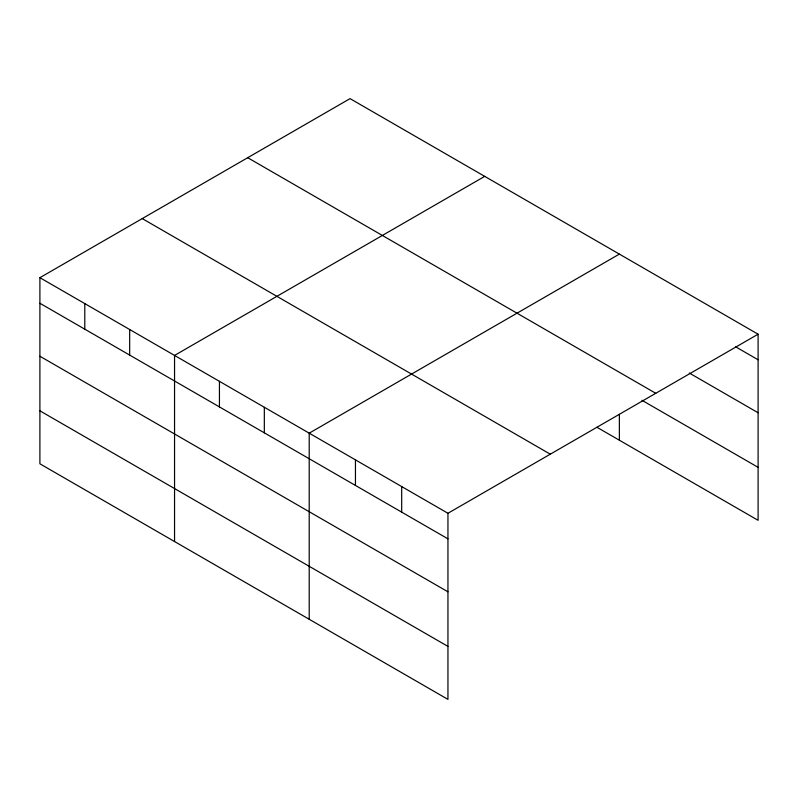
<?xml version="1.0" encoding="UTF-8"?>
<svg xmlns="http://www.w3.org/2000/svg" width="798" height="798" viewBox="0 0 798 798"><rect width="100%" height="100%" fill="white"/><g stroke="black" fill="none" stroke-linecap="round" stroke-linejoin="round"><path stroke-width="1.2" d="M447.947 591.817L447.947 513.274L39.9 277.684L39.9 463.798L447.947 699.377L447.947 591.817L39.9 356.237M39.9 277.684L350.053 98.623L758.1 334.202L758.1 520.316L596.924 427.259M484.715 176.358L174.553 355.429L174.553 541.543M619.368 254.103L309.205 433.174L309.205 619.278M447.947 513.274L758.1 334.202M735.517 346.741L758.1 359.778M689.273 373.015L758.1 412.756M247.709 157.715L655.747 393.294M641.951 400.277L758.1 467.339M142.253 218.592L550.291 454.182M39.9 303.26L447.947 538.84M39.9 410.82L447.947 646.4M619.368 414.342L619.368 440.217M401.693 486.571L401.693 512.146M355.449 459.867L355.449 485.443M264.328 407.259L264.328 432.835M219.44 381.344L219.44 406.92M129.665 329.514L129.665 355.09M84.788 303.599L84.788 329.175"/></g></svg>
